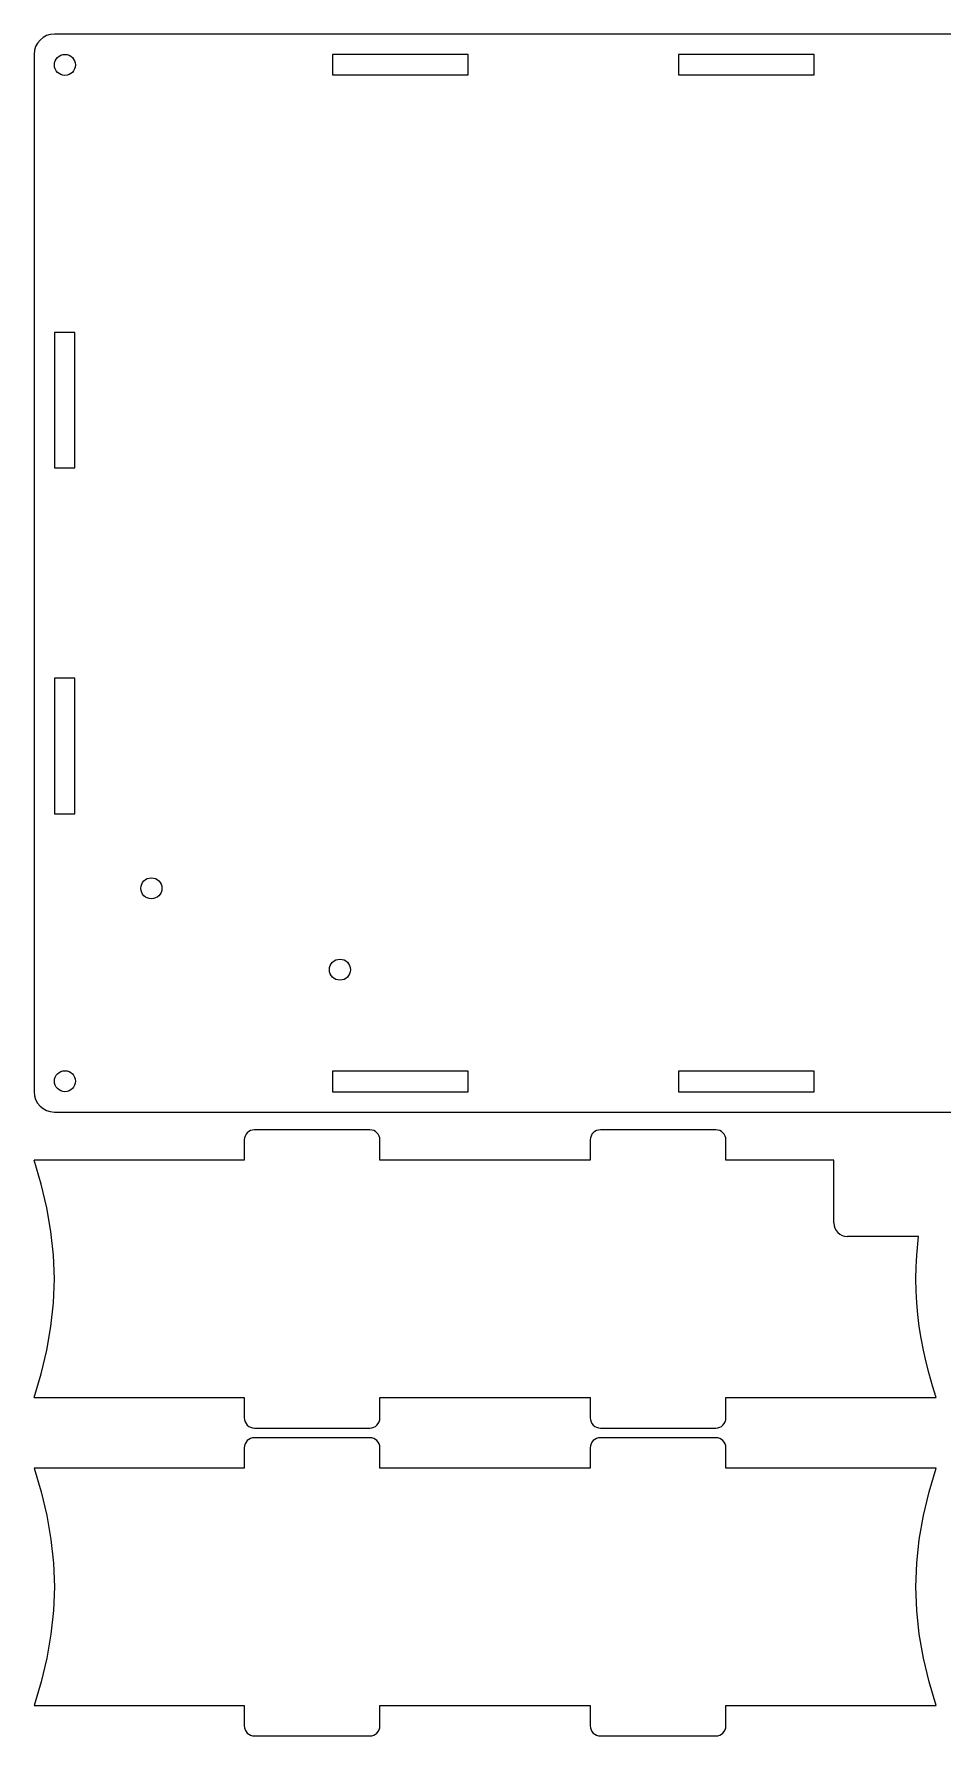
# Model space of a CAD drawing. Header units: inches. Extents: x 4 to 323, y -253 to -2.
# Drawn here: x 3.6 to 137.6, y -253.1 to -2.1 of the extents above; entities that cross this region are included whole.
import ezdxf

# ---------------------------------------------------------------- set-up
doc = ezdxf.new("R2010")
doc.units = ezdxf.units.IN
doc.header["$MEASUREMENT"] = 0
doc.layers.add('Layer 1', color=7, linetype='Continuous')

# ---------------------------------------------------------------- blocks, each defined once
blk = doc.blocks.new('block 3')
at = {"layer": 'Layer 1', "color": 22, "lineweight": 9, "true_color": 0xed1f24}
blk.add_open_spline([(50.25, -140.07), (50.25, -139.21), (49.56, -138.52), (48.7, -138.52), (47.85, -138.52), (47.15, -139.21), (47.15, -140.07), (47.15, -140.92), (47.85, -141.62), (48.7, -141.62), (49.56, -141.62), (50.25, -140.92), (50.25, -140.07), (50.25, -140.07), (50.25, -140.07), (50.25, -140.07)], degree=3, knots=[0, 0, 0, 0, 1, 1, 1, 2, 2, 2, 3, 3, 3, 4, 4, 4, 5, 5, 5, 5], dxfattribs=at)
blk = doc.blocks.new('block 4')
at = {"layer": 'Layer 1', "color": 22, "lineweight": 9, "true_color": 0xed1f24}
blk.add_open_spline([(22.45, -128.07), (22.45, -127.21), (21.76, -126.52), (20.9, -126.52), (20.04, -126.52), (19.35, -127.21), (19.35, -128.07), (19.35, -128.92), (20.04, -129.62), (20.9, -129.62), (21.76, -129.62), (22.45, -128.92), (22.45, -128.07), (22.45, -128.07), (22.45, -128.07), (22.45, -128.07)], degree=3, knots=[0, 0, 0, 0, 1, 1, 1, 2, 2, 2, 3, 3, 3, 4, 4, 4, 5, 5, 5, 5], dxfattribs=at)
blk = doc.blocks.new('block 5')
at = {"layer": 'Layer 1', "color": 22, "lineweight": 9, "true_color": 0xed1f24}
blk.add_lwpolyline([(6.6, -117.07), (9.6, -117.07), (9.6, -97.07), (6.6, -97.07), (6.6, -117.07)], dxfattribs=at)
blk = doc.blocks.new('block 6')
at = {"layer": 'Layer 1', "color": 22, "lineweight": 9, "true_color": 0xed1f24}
blk.add_lwpolyline([(6.6, -66.07), (9.6, -66.07), (9.6, -46.07), (6.6, -46.07), (6.6, -66.07)], dxfattribs=at)
blk = doc.blocks.new('block 7')
at = {"layer": 'Layer 1', "color": 22, "lineweight": 9, "true_color": 0xed1f24}
blk.add_open_spline([(159.6, -156.52), (159.6, -155.66), (158.91, -154.97), (158.05, -154.97), (157.2, -154.97), (156.5, -155.66), (156.5, -156.52), (156.5, -157.37), (157.2, -158.07), (158.05, -158.07), (158.91, -158.07), (159.6, -157.37), (159.6, -156.52), (159.6, -156.52), (159.6, -156.52), (159.6, -156.52)], degree=3, knots=[0, 0, 0, 0, 1, 1, 1, 2, 2, 2, 3, 3, 3, 4, 4, 4, 5, 5, 5, 5], dxfattribs=at)
blk = doc.blocks.new('block 8')
at = {"layer": 'Layer 1', "color": 22, "lineweight": 9, "true_color": 0xed1f24}
blk.add_open_spline([(9.7, -156.52), (9.7, -155.66), (9.01, -154.97), (8.15, -154.97), (7.3, -154.97), (6.6, -155.66), (6.6, -156.52), (6.6, -157.37), (7.3, -158.07), (8.15, -158.07), (9.01, -158.07), (9.7, -157.37), (9.7, -156.52), (9.7, -156.52), (9.7, -156.52), (9.7, -156.52)], degree=3, knots=[0, 0, 0, 0, 1, 1, 1, 2, 2, 2, 3, 3, 3, 4, 4, 4, 5, 5, 5, 5], dxfattribs=at)
blk = doc.blocks.new('block 9')
at = {"layer": 'Layer 1', "color": 22, "lineweight": 9, "true_color": 0xed1f24}
blk.add_open_spline([(159.6, -6.62), (159.6, -5.76), (158.91, -5.07), (158.05, -5.07), (157.2, -5.07), (156.5, -5.76), (156.5, -6.62), (156.5, -7.47), (157.2, -8.17), (158.05, -8.17), (158.91, -8.17), (159.6, -7.47), (159.6, -6.62), (159.6, -6.62), (159.6, -6.62), (159.6, -6.62)], degree=3, knots=[0, 0, 0, 0, 1, 1, 1, 2, 2, 2, 3, 3, 3, 4, 4, 4, 5, 5, 5, 5], dxfattribs=at)
blk = doc.blocks.new('block 10')
at = {"layer": 'Layer 1', "color": 22, "lineweight": 9, "true_color": 0xed1f24}
blk.add_open_spline([(9.7, -6.62), (9.7, -5.76), (9.01, -5.07), (8.15, -5.07), (7.3, -5.07), (6.6, -5.76), (6.6, -6.62), (6.6, -7.47), (7.3, -8.17), (8.15, -8.17), (9.01, -8.17), (9.7, -7.47), (9.7, -6.62), (9.7, -6.62), (9.7, -6.62), (9.7, -6.62)], degree=3, knots=[0, 0, 0, 0, 1, 1, 1, 2, 2, 2, 3, 3, 3, 4, 4, 4, 5, 5, 5, 5], dxfattribs=at)
blk = doc.blocks.new('block 11')
at = {"layer": 'Layer 1', "color": 22, "lineweight": 9, "true_color": 0xed1f24}
blk.add_lwpolyline([(67.6, -5.07), (47.6, -5.07), (47.6, -8.08), (67.6, -8.08), (67.6, -5.07)], dxfattribs=at)
blk = doc.blocks.new('block 12')
at = {"layer": 'Layer 1', "color": 22, "lineweight": 9, "true_color": 0xed1f24}
blk.add_lwpolyline([(159.6, -97.07), (156.59, -97.07), (156.59, -117.07), (159.6, -117.07), (159.6, -97.07)], dxfattribs=at)
blk = doc.blocks.new('block 13')
at = {"layer": 'Layer 1', "color": 22, "lineweight": 9, "true_color": 0xed1f24}
blk.add_lwpolyline([(67.6, -158.07), (67.6, -155.06), (47.6, -155.06), (47.6, -158.07), (67.6, -158.07)], dxfattribs=at)
blk = doc.blocks.new('block 14')
at = {"layer": 'Layer 1', "color": 22, "lineweight": 9, "true_color": 0xed1f24}
blk.add_lwpolyline([(98.6, -5.07), (98.6, -8.08), (118.6, -8.08), (118.6, -5.07), (98.6, -5.07)], dxfattribs=at)
blk = doc.blocks.new('block 15')
at = {"layer": 'Layer 1', "color": 22, "lineweight": 9, "true_color": 0xed1f24}
blk.add_lwpolyline([(159.6, -66.07), (159.6, -46.07), (156.59, -46.07), (156.59, -66.07), (159.6, -66.07)], dxfattribs=at)
blk = doc.blocks.new('block 16')
at = {"layer": 'Layer 1', "color": 22, "lineweight": 9, "true_color": 0xed1f24}
blk.add_lwpolyline([(98.6, -158.07), (118.6, -158.07), (118.6, -155.06), (98.6, -155.06), (98.6, -158.07)], dxfattribs=at)
blk = doc.blocks.new('block 17')
at = {"layer": 'Layer 1', "color": 22, "lineweight": 9, "true_color": 0xed1f24}
blk.add_open_spline([(162.6, -158.07), (162.6, -159.72), (161.26, -161.07), (159.6, -161.07), (159.6, -161.07), (6.6, -161.07), (6.6, -161.07), (4.95, -161.07), (3.6, -159.72), (3.6, -158.07), (3.6, -158.07), (3.6, -5.07), (3.6, -5.07), (3.6, -3.41), (4.95, -2.07), (6.6, -2.07), (6.6, -2.07), (159.6, -2.07), (159.6, -2.07), (161.26, -2.07), (162.6, -3.41), (162.6, -5.07), (162.6, -5.07), (162.6, -158.07), (162.6, -158.07)], degree=3, knots=[0, 0, 0, 0, 1, 1, 1, 2, 2, 2, 3, 3, 3, 4, 4, 4, 5, 5, 5, 6, 6, 6, 7, 7, 7, 8, 8, 8, 8], dxfattribs=at)
blk = doc.blocks.new('block 2')
at = {"layer": 'Layer 1'}
for name in ['block 17', 'block 10', 'block 11', 'block 14', 'block 9', 'block 6', 'block 15', 'block 5', 'block 12', 'block 4', 'block 3', 'block 8', 'block 13', 'block 16', 'block 7']:
    blk.add_blockref(name, (0, 0), dxfattribs=at)
blk = doc.blocks.new('block 49')
at = {"layer": 'Layer 1', "color": 22, "lineweight": 9, "true_color": 0xed1f24}
blk.add_open_spline([(105.6, -210.6), (105.6, -209.77), (104.93, -209.1), (104.1, -209.1)], degree=3, dxfattribs=at)
blk = doc.blocks.new('block 50')
at = {"layer": 'Layer 1', "color": 22, "lineweight": 9, "true_color": 0xed1f24}
blk.add_lwpolyline([(104.1, -209.1), (87.1, -209.1)], dxfattribs=at)
blk = doc.blocks.new('block 51')
at = {"layer": 'Layer 1', "color": 22, "lineweight": 9, "true_color": 0xed1f24}
blk.add_open_spline([(87.1, -209.1), (86.27, -209.1), (85.6, -209.77), (85.6, -210.6)], degree=3, dxfattribs=at)
blk = doc.blocks.new('block 52')
at = {"layer": 'Layer 1', "color": 22, "lineweight": 9, "true_color": 0xed1f24}
blk.add_lwpolyline([(85.6, -210.6), (85.6, -213.6)], dxfattribs=at)
blk = doc.blocks.new('block 53')
at = {"layer": 'Layer 1', "color": 22, "lineweight": 9, "true_color": 0xed1f24}
blk.add_lwpolyline([(85.6, -213.6), (54.6, -213.6)], dxfattribs=at)
blk = doc.blocks.new('block 54')
at = {"layer": 'Layer 1', "color": 22, "lineweight": 9, "true_color": 0xed1f24}
blk.add_lwpolyline([(54.6, -213.6), (54.6, -210.6)], dxfattribs=at)
blk = doc.blocks.new('block 55')
at = {"layer": 'Layer 1', "color": 22, "lineweight": 9, "true_color": 0xed1f24}
blk.add_open_spline([(54.6, -210.6), (54.6, -209.77), (53.93, -209.1), (53.1, -209.1)], degree=3, dxfattribs=at)
blk = doc.blocks.new('block 56')
at = {"layer": 'Layer 1', "color": 22, "lineweight": 9, "true_color": 0xed1f24}
blk.add_lwpolyline([(53.1, -209.1), (36.1, -209.1)], dxfattribs=at)
blk = doc.blocks.new('block 57')
at = {"layer": 'Layer 1', "color": 22, "lineweight": 9, "true_color": 0xed1f24}
blk.add_open_spline([(36.1, -209.1), (35.27, -209.1), (34.6, -209.77), (34.6, -210.6)], degree=3, dxfattribs=at)
blk = doc.blocks.new('block 58')
at = {"layer": 'Layer 1', "color": 22, "lineweight": 9, "true_color": 0xed1f24}
blk.add_lwpolyline([(34.6, -210.6), (34.6, -213.6)], dxfattribs=at)
blk = doc.blocks.new('block 59')
at = {"layer": 'Layer 1', "color": 22, "lineweight": 9, "true_color": 0xed1f24}
blk.add_lwpolyline([(34.6, -213.6), (3.6, -213.6)], dxfattribs=at)
blk = doc.blocks.new('block 60')
at = {"layer": 'Layer 1', "color": 22, "lineweight": 9, "true_color": 0xed1f24}
blk.add_lwpolyline([(3.6, -213.6), (4.64, -217.1), (5.47, -220.6), (6.09, -224.1), (6.47, -227.6), (6.6, -231.1), (6.47, -234.6), (6.09, -238.1), (5.47, -241.6), (4.64, -245.1), (3.6, -248.6)], dxfattribs=at)
blk = doc.blocks.new('block 61')
at = {"layer": 'Layer 1', "color": 22, "lineweight": 9, "true_color": 0xed1f24}
blk.add_lwpolyline([(3.6, -248.6), (34.6, -248.6)], dxfattribs=at)
blk = doc.blocks.new('block 62')
at = {"layer": 'Layer 1', "color": 22, "lineweight": 9, "true_color": 0xed1f24}
blk.add_lwpolyline([(34.6, -248.6), (34.6, -251.6)], dxfattribs=at)
blk = doc.blocks.new('block 63')
at = {"layer": 'Layer 1', "color": 22, "lineweight": 9, "true_color": 0xed1f24}
blk.add_open_spline([(34.6, -251.6), (34.6, -252.43), (35.27, -253.1), (36.1, -253.1)], degree=3, dxfattribs=at)
blk = doc.blocks.new('block 64')
at = {"layer": 'Layer 1', "color": 22, "lineweight": 9, "true_color": 0xed1f24}
blk.add_lwpolyline([(36.1, -253.1), (53.1, -253.1)], dxfattribs=at)
blk = doc.blocks.new('block 65')
at = {"layer": 'Layer 1', "color": 22, "lineweight": 9, "true_color": 0xed1f24}
blk.add_open_spline([(53.1, -253.1), (53.93, -253.1), (54.6, -252.43), (54.6, -251.6)], degree=3, dxfattribs=at)
blk = doc.blocks.new('block 66')
at = {"layer": 'Layer 1', "color": 22, "lineweight": 9, "true_color": 0xed1f24}
blk.add_lwpolyline([(54.6, -251.6), (54.6, -248.6)], dxfattribs=at)
blk = doc.blocks.new('block 67')
at = {"layer": 'Layer 1', "color": 22, "lineweight": 9, "true_color": 0xed1f24}
blk.add_lwpolyline([(54.6, -248.6), (85.6, -248.6)], dxfattribs=at)
blk = doc.blocks.new('block 68')
at = {"layer": 'Layer 1', "color": 22, "lineweight": 9, "true_color": 0xed1f24}
blk.add_lwpolyline([(85.6, -248.6), (85.6, -251.6)], dxfattribs=at)
blk = doc.blocks.new('block 69')
at = {"layer": 'Layer 1', "color": 22, "lineweight": 9, "true_color": 0xed1f24}
blk.add_open_spline([(85.6, -251.6), (85.6, -252.43), (86.27, -253.1), (87.1, -253.1)], degree=3, dxfattribs=at)
blk = doc.blocks.new('block 70')
at = {"layer": 'Layer 1', "color": 22, "lineweight": 9, "true_color": 0xed1f24}
blk.add_lwpolyline([(87.1, -253.1), (104.1, -253.1)], dxfattribs=at)
blk = doc.blocks.new('block 71')
at = {"layer": 'Layer 1', "color": 22, "lineweight": 9, "true_color": 0xed1f24}
blk.add_open_spline([(104.1, -253.1), (104.93, -253.1), (105.6, -252.43), (105.6, -251.6)], degree=3, dxfattribs=at)
blk = doc.blocks.new('block 72')
at = {"layer": 'Layer 1', "color": 22, "lineweight": 9, "true_color": 0xed1f24}
blk.add_lwpolyline([(105.6, -251.6), (105.6, -248.6)], dxfattribs=at)
blk = doc.blocks.new('block 73')
at = {"layer": 'Layer 1', "color": 22, "lineweight": 9, "true_color": 0xed1f24}
blk.add_lwpolyline([(105.6, -248.6), (136.6, -248.6)], dxfattribs=at)
blk = doc.blocks.new('block 74')
at = {"layer": 'Layer 1', "color": 22, "lineweight": 9, "true_color": 0xed1f24}
blk.add_lwpolyline([(136.6, -248.6), (135.56, -245.1), (134.73, -241.6), (134.11, -238.1), (133.73, -234.6), (133.6, -231.1), (133.73, -227.6), (134.11, -224.1), (134.73, -220.6), (135.56, -217.1), (136.6, -213.6)], dxfattribs=at)
blk = doc.blocks.new('block 75')
at = {"layer": 'Layer 1', "color": 22, "lineweight": 9, "true_color": 0xed1f24}
blk.add_lwpolyline([(136.6, -213.6), (105.6, -213.6)], dxfattribs=at)
blk = doc.blocks.new('block 76')
at = {"layer": 'Layer 1', "color": 22, "lineweight": 9, "true_color": 0xed1f24}
blk.add_lwpolyline([(105.6, -213.6), (105.6, -210.6)], dxfattribs=at)
blk = doc.blocks.new('block 48')
at = {"layer": 'Layer 1'}
for name in ['block 57', 'block 58', 'block 56', 'block 55', 'block 54', 'block 51', 'block 52', 'block 50', 'block 49', 'block 76', 'block 59', 'block 60', 'block 53', 'block 75', 'block 74', 'block 61', 'block 62', 'block 66', 'block 67', 'block 68', 'block 72', 'block 73', 'block 63', 'block 64', 'block 65', 'block 69', 'block 70', 'block 71']:
    blk.add_blockref(name, (0, 0), dxfattribs=at)
blk = doc.blocks.new('block 78')
at = {"layer": 'Layer 1', "color": 22, "lineweight": 9, "true_color": 0xed1f24}
blk.add_lwpolyline([(121.51, -177.43), (121.51, -168.19)], dxfattribs=at)
blk = doc.blocks.new('block 79')
at = {"layer": 'Layer 1', "color": 22, "lineweight": 9, "true_color": 0xed1f24}
blk.add_lwpolyline([(121.51, -168.19), (105.6, -168.19)], dxfattribs=at)
blk = doc.blocks.new('block 80')
at = {"layer": 'Layer 1', "color": 22, "lineweight": 9, "true_color": 0xed1f24}
blk.add_lwpolyline([(105.6, -168.19), (105.6, -165.19)], dxfattribs=at)
blk = doc.blocks.new('block 81')
at = {"layer": 'Layer 1', "color": 22, "lineweight": 9, "true_color": 0xed1f24}
blk.add_open_spline([(105.6, -165.19), (105.6, -164.36), (104.93, -163.69), (104.1, -163.69)], degree=3, dxfattribs=at)
blk = doc.blocks.new('block 82')
at = {"layer": 'Layer 1', "color": 22, "lineweight": 9, "true_color": 0xed1f24}
blk.add_lwpolyline([(104.1, -163.69), (87.1, -163.69)], dxfattribs=at)
blk = doc.blocks.new('block 83')
at = {"layer": 'Layer 1', "color": 22, "lineweight": 9, "true_color": 0xed1f24}
blk.add_open_spline([(87.1, -163.69), (86.27, -163.69), (85.6, -164.36), (85.6, -165.19)], degree=3, dxfattribs=at)
blk = doc.blocks.new('block 84')
at = {"layer": 'Layer 1', "color": 22, "lineweight": 9, "true_color": 0xed1f24}
blk.add_lwpolyline([(85.6, -165.19), (85.6, -168.19)], dxfattribs=at)
blk = doc.blocks.new('block 85')
at = {"layer": 'Layer 1', "color": 22, "lineweight": 9, "true_color": 0xed1f24}
blk.add_lwpolyline([(85.6, -168.19), (54.6, -168.19)], dxfattribs=at)
blk = doc.blocks.new('block 86')
at = {"layer": 'Layer 1', "color": 22, "lineweight": 9, "true_color": 0xed1f24}
blk.add_lwpolyline([(54.6, -168.19), (54.6, -165.19)], dxfattribs=at)
blk = doc.blocks.new('block 87')
at = {"layer": 'Layer 1', "color": 22, "lineweight": 9, "true_color": 0xed1f24}
blk.add_open_spline([(54.6, -165.19), (54.6, -164.36), (53.93, -163.69), (53.1, -163.69)], degree=3, dxfattribs=at)
blk = doc.blocks.new('block 88')
at = {"layer": 'Layer 1', "color": 22, "lineweight": 9, "true_color": 0xed1f24}
blk.add_lwpolyline([(53.1, -163.69), (36.1, -163.69)], dxfattribs=at)
blk = doc.blocks.new('block 89')
at = {"layer": 'Layer 1', "color": 22, "lineweight": 9, "true_color": 0xed1f24}
blk.add_open_spline([(36.1, -163.69), (35.27, -163.69), (34.6, -164.36), (34.6, -165.19)], degree=3, dxfattribs=at)
blk = doc.blocks.new('block 90')
at = {"layer": 'Layer 1', "color": 22, "lineweight": 9, "true_color": 0xed1f24}
blk.add_lwpolyline([(34.6, -165.19), (34.6, -168.19)], dxfattribs=at)
blk = doc.blocks.new('block 91')
at = {"layer": 'Layer 1', "color": 22, "lineweight": 9, "true_color": 0xed1f24}
blk.add_lwpolyline([(34.6, -168.19), (3.6, -168.19)], dxfattribs=at)
blk = doc.blocks.new('block 92')
at = {"layer": 'Layer 1', "color": 22, "lineweight": 9, "true_color": 0xed1f24}
blk.add_lwpolyline([(3.6, -203.19), (4.64, -199.69), (5.47, -196.19), (6.09, -192.69), (6.47, -189.19), (6.6, -185.69), (6.47, -182.19), (6.09, -178.69), (5.47, -175.19), (4.64, -171.69), (3.6, -168.19)], dxfattribs=at)
blk = doc.blocks.new('block 93')
at = {"layer": 'Layer 1', "color": 22, "lineweight": 9, "true_color": 0xed1f24}
blk.add_lwpolyline([(3.6, -203.19), (34.6, -203.19)], dxfattribs=at)
blk = doc.blocks.new('block 94')
at = {"layer": 'Layer 1', "color": 22, "lineweight": 9, "true_color": 0xed1f24}
blk.add_lwpolyline([(34.6, -203.19), (34.6, -206.19)], dxfattribs=at)
blk = doc.blocks.new('block 95')
at = {"layer": 'Layer 1', "color": 22, "lineweight": 9, "true_color": 0xed1f24}
blk.add_open_spline([(34.6, -206.19), (34.6, -207.01), (35.27, -207.69), (36.1, -207.69)], degree=3, dxfattribs=at)
blk = doc.blocks.new('block 96')
at = {"layer": 'Layer 1', "color": 22, "lineweight": 9, "true_color": 0xed1f24}
blk.add_lwpolyline([(36.1, -207.69), (53.1, -207.69)], dxfattribs=at)
blk = doc.blocks.new('block 97')
at = {"layer": 'Layer 1', "color": 22, "lineweight": 9, "true_color": 0xed1f24}
blk.add_open_spline([(53.1, -207.69), (53.93, -207.69), (54.6, -207.01), (54.6, -206.19)], degree=3, dxfattribs=at)
blk = doc.blocks.new('block 98')
at = {"layer": 'Layer 1', "color": 22, "lineweight": 9, "true_color": 0xed1f24}
blk.add_lwpolyline([(54.6, -206.19), (54.6, -203.19)], dxfattribs=at)
blk = doc.blocks.new('block 99')
at = {"layer": 'Layer 1', "color": 22, "lineweight": 9, "true_color": 0xed1f24}
blk.add_lwpolyline([(54.6, -203.19), (85.6, -203.19)], dxfattribs=at)
blk = doc.blocks.new('block 100')
at = {"layer": 'Layer 1', "color": 22, "lineweight": 9, "true_color": 0xed1f24}
blk.add_lwpolyline([(85.6, -203.19), (85.6, -206.19)], dxfattribs=at)
blk = doc.blocks.new('block 101')
at = {"layer": 'Layer 1', "color": 22, "lineweight": 9, "true_color": 0xed1f24}
blk.add_open_spline([(85.6, -206.19), (85.6, -207.01), (86.27, -207.69), (87.1, -207.69)], degree=3, dxfattribs=at)
blk = doc.blocks.new('block 102')
at = {"layer": 'Layer 1', "color": 22, "lineweight": 9, "true_color": 0xed1f24}
blk.add_lwpolyline([(87.1, -207.69), (104.1, -207.69)], dxfattribs=at)
blk = doc.blocks.new('block 103')
at = {"layer": 'Layer 1', "color": 22, "lineweight": 9, "true_color": 0xed1f24}
blk.add_open_spline([(104.1, -207.69), (104.93, -207.69), (105.6, -207.01), (105.6, -206.19)], degree=3, dxfattribs=at)
blk = doc.blocks.new('block 104')
at = {"layer": 'Layer 1', "color": 22, "lineweight": 9, "true_color": 0xed1f24}
blk.add_lwpolyline([(105.6, -206.19), (105.6, -203.19)], dxfattribs=at)
blk = doc.blocks.new('block 105')
at = {"layer": 'Layer 1', "color": 22, "lineweight": 9, "true_color": 0xed1f24}
blk.add_lwpolyline([(105.6, -203.19), (136.6, -203.19)], dxfattribs=at)
blk = doc.blocks.new('block 106')
at = {"layer": 'Layer 1', "color": 22, "lineweight": 9, "true_color": 0xed1f24}
blk.add_lwpolyline([(136.6, -203.19), (136.06, -201.44), (135.56, -199.69), (135.12, -197.94), (134.73, -196.19), (134.39, -194.44), (134.11, -192.69), (133.89, -190.94), (133.73, -189.19), (133.64, -187.44), (133.6, -185.69), (133.64, -183.94), (133.73, -182.19), (134.01, -179.43)], dxfattribs=at)
blk = doc.blocks.new('block 107')
at = {"layer": 'Layer 1', "color": 22, "lineweight": 9, "true_color": 0xed1f24}
blk.add_lwpolyline([(134.01, -179.43), (123.51, -179.43)], dxfattribs=at)
blk = doc.blocks.new('block 108')
at = {"layer": 'Layer 1', "color": 22, "lineweight": 9, "true_color": 0xed1f24}
blk.add_open_spline([(121.51, -177.43), (121.51, -178.53), (122.41, -179.43), (123.51, -179.43)], degree=3, dxfattribs=at)
blk = doc.blocks.new('block 77')
at = {"layer": 'Layer 1'}
for name in ['block 89', 'block 90', 'block 88', 'block 87', 'block 86', 'block 83', 'block 84', 'block 82', 'block 81', 'block 80', 'block 91', 'block 92', 'block 85', 'block 79', 'block 78', 'block 108', 'block 107', 'block 106', 'block 93', 'block 94', 'block 98', 'block 99', 'block 100', 'block 104', 'block 105', 'block 95', 'block 96', 'block 97', 'block 101', 'block 102', 'block 103']:
    blk.add_blockref(name, (0, 0), dxfattribs=at)

msp = doc.modelspace()

# ---------------------------------------------------------------- block references
at = {"layer": 'Layer 1'}
for name in ['block 2', 'block 77', 'block 48']:
    msp.add_blockref(name, (0, 0), dxfattribs=at)

doc.saveas('drawing.dxf')
